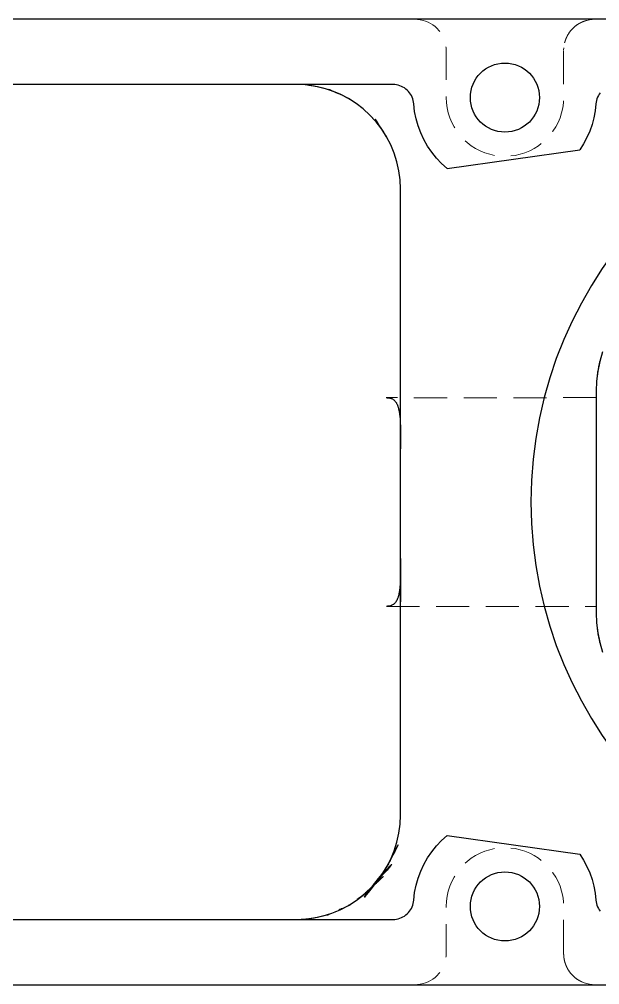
# Model space of a CAD drawing. Header units: millimetres. Extents: x -176 to 23, y -19 to 19.
# Drawn here: x -35.61 to -13.37, y -18.5 to 18.5 of the extents above; entities that cross this region are included whole.
import ezdxf

# ---------------------------------------------------------------- set-up
doc = ezdxf.new("R2010")
doc.units = ezdxf.units.MM
doc.linetypes.add('HIDDEN', pattern=[1.905, 1.27, -0.635])

msp = doc.modelspace()

# ---------------------------------------------------------------- linework, layer by layer
at = {"color": 7, "linetype": 'HIDDEN', "lineweight": 18}
for p, q in [((-23.081, 15.506), (-23.099, 15.516)), ((-22.939, 15.428), (-22.988, 15.457)), ((-21.002, -3.823), (-21, -2.338)), ((-21.468, -13.875), (-21.377, -13.689)), ((-21.489, -13.915), (-21.521, -13.972)), ((-21.466, -13.866), (-21.468, -13.875)), ((-21.655, -14.193), (-21.705, -14.265)), ((-21.69, -14.242), (-21.655, -14.193)), ((-22.085, -14.734), (-22.147, -14.802)), ((-21.853, -14.463), (-21.914, -14.543)), ((-23.212, -15.578), (-23.094, -15.513))]:
    msp.add_line(p, q, dxfattribs=at)
at = {"color": 7, "linetype": 'Continuous', "lineweight": 25}
for p, q in [((-22.057, 14.703), (-21.936, 14.571)), ((-19.21, 12.786), (-14.128, 13.5)), ((-19.21, -12.786), (-14.128, -13.5)), ((-21.521, -13.972), (-21.646, -14.173)), ((-21.705, -14.265), (-21.853, -14.463)), ((-22.211, -14.863), (-22.119, -14.771)), ((-21.914, -14.543), (-22.085, -14.734)), ((-21.974, -14.611), (-21.893, -14.516))]:
    msp.add_line(p, q, dxfattribs=at)
at = {"color": 7, "linetype": 'Continuous', "lineweight": 25, "flags": 128}
for points in [[(0, 18.5), (-52.5, 18.5)], [(-19.21, 12.786), (-19.424, 12.975), (-19.622, 13.182), (-19.803, 13.404), (-19.965, 13.64), (-20.107, 13.888), (-20.228, 14.147), (-20.328, 14.415), (-20.405, 14.691), (-20.46, 14.971), (-20.491, 15.256), (-20.499, 15.322), (-20.512, 15.388), (-20.53, 15.452), (-20.554, 15.514), (-20.582, 15.574), (-20.616, 15.632), (-20.654, 15.686), (-20.697, 15.738), (-20.744, 15.785), (-20.795, 15.828), (-20.849, 15.868), (-20.906, 15.902), (-20.966, 15.931), (-21.028, 15.956), (-21.091, 15.975), (-21.157, 15.989), (-21.223, 15.997), (-21.29, 16), (-52.5, 16)], [(-25, -16), (-24.651, -15.985), (-24.305, -15.939), (-23.965, -15.864), (-23.632, -15.759), (-23.31, -15.625), (-23, -15.464), (-22.706, -15.277), (-22.429, -15.064), (-22.172, -14.828), (-21.936, -14.571), (-21.723, -14.294), (-21.536, -14), (-21.375, -13.69), (-21.241, -13.368), (-21.136, -13.035), (-21.061, -12.695), (-21.015, -12.349), (-21, -12), (-21, 12), (-21.015, 12.349), (-21.061, 12.695), (-21.136, 13.035), (-21.241, 13.368), (-21.375, 13.69), (-21.536, 14), (-21.723, 14.294), (-21.936, 14.571), (-22.172, 14.828), (-22.429, 15.064), (-22.706, 15.277), (-23, 15.464), (-23.31, 15.625), (-23.632, 15.759), (-23.965, 15.864), (-24.305, 15.939), (-24.651, 15.985), (-25, 16)], [(-13.346, 15.686), (-13.384, 15.632), (-13.418, 15.574), (-13.446, 15.514), (-13.47, 15.452), (-13.488, 15.388), (-13.501, 15.322), (-13.509, 15.256), (-13.538, 14.988), (-13.587, 14.724), (-13.657, 14.464), (-13.746, 14.21), (-13.855, 13.964), (-13.983, 13.727), (-14.128, 13.5)], [(-22.057, 14.703), (-22.06, 14.707), (-22.172, 14.828)], [(-13.264, 5.761), (-13.367, 5.39), (-13.441, 5.011), (-13.485, 4.628), (-13.5, 4.243)], [(-13.5, 4.243), (-13.5, -4.243), (-13.485, -4.628), (-13.441, -5.011), (-13.367, -5.39), (-13.264, -5.761)], [(-52.5, -16), (-21.29, -16), (-21.223, -15.997), (-21.157, -15.989), (-21.091, -15.975), (-21.028, -15.956), (-20.966, -15.931), (-20.906, -15.902), (-20.849, -15.868), (-20.795, -15.828), (-20.744, -15.785), (-20.697, -15.738), (-20.654, -15.686), (-20.616, -15.632), (-20.582, -15.574), (-20.554, -15.514), (-20.53, -15.452), (-20.512, -15.388), (-20.499, -15.322), (-20.491, -15.256), (-20.46, -14.971), (-20.405, -14.691), (-20.328, -14.415), (-20.228, -14.147), (-20.107, -13.888), (-19.965, -13.64), (-19.803, -13.404), (-19.622, -13.182), (-19.424, -12.975), (-19.21, -12.786)], [(-14.128, -13.5), (-13.983, -13.727), (-13.855, -13.964), (-13.746, -14.21), (-13.657, -14.464), (-13.587, -14.724), (-13.538, -14.988), (-13.509, -15.256), (-13.501, -15.322), (-13.488, -15.388), (-13.47, -15.452), (-13.446, -15.514), (-13.418, -15.574), (-13.384, -15.632), (-13.346, -15.686)], [(-21.76, -14.34), (-21.726, -14.292), (-21.69, -14.242)], [(-22.469, -15.094), (-22.431, -15.062), (-22.365, -15.006)], [(-23.094, -15.513), (-23.001, -15.462), (-22.968, -15.444)], [(-52.5, -18.5), (0, -18.5)]]:
    msp.add_lwpolyline(points, dxfattribs=at)
at = {"color": 7, "linetype": 'HIDDEN', "lineweight": 18, "flags": 128}
for points in [[(-13.55, 18.5), (-13.655, 18.495), (-13.758, 18.482), (-13.861, 18.459), (-13.96, 18.428), (-14.057, 18.388), (-14.15, 18.339), (-14.238, 18.283), (-14.321, 18.219), (-14.399, 18.149), (-14.469, 18.071), (-14.533, 17.988), (-14.589, 17.9), (-14.638, 17.807), (-14.678, 17.71), (-14.709, 17.611), (-14.732, 17.508), (-14.745, 17.405), (-14.75, 17.3), (-14.75, 15.5), (-14.759, 15.304), (-14.784, 15.109), (-14.827, 14.918), (-14.886, 14.73), (-14.961, 14.549), (-15.051, 14.375), (-15.157, 14.209), (-15.276, 14.054), (-15.409, 13.909), (-15.554, 13.776), (-15.709, 13.657), (-15.875, 13.551), (-16.049, 13.461), (-16.23, 13.386), (-16.418, 13.327), (-16.609, 13.284), (-16.804, 13.259), (-17, 13.25), (-17.196, 13.259), (-17.391, 13.284), (-17.582, 13.327), (-17.77, 13.386), (-17.951, 13.461), (-18.125, 13.551), (-18.291, 13.657), (-18.446, 13.776), (-18.591, 13.909), (-18.724, 14.054), (-18.843, 14.209), (-18.949, 14.375), (-19.039, 14.549), (-19.114, 14.73), (-19.173, 14.918), (-19.216, 15.109), (-19.241, 15.304), (-19.25, 15.5), (-19.25, 17.3), (-19.255, 17.405), (-19.268, 17.508), (-19.291, 17.611), (-19.322, 17.71), (-19.362, 17.807), (-19.411, 17.9), (-19.467, 17.988), (-19.531, 18.071), (-19.601, 18.149), (-19.679, 18.219), (-19.762, 18.283), (-19.85, 18.339), (-19.943, 18.388), (-20.04, 18.428), (-20.139, 18.459), (-20.242, 18.482), (-20.345, 18.495), (-20.45, 18.5)], [(-14.745, 17.404), (-14.746, 17.403), (-14.75, 17.311), (-14.75, 17.3), (-14.75, 17.3)], [(-13.485, 4.627), (-13.485, 4.627), (-13.5, 4.246), (-13.5, 4.243), (-13.5, 4.243), (-13.5, 4.243)], [(-13.55, -18.5), (-13.655, -18.495), (-13.758, -18.482), (-13.861, -18.459), (-13.96, -18.428), (-14.057, -18.388), (-14.15, -18.339), (-14.238, -18.283), (-14.321, -18.219), (-14.399, -18.149), (-14.469, -18.071), (-14.533, -17.988), (-14.589, -17.9), (-14.638, -17.807), (-14.678, -17.71), (-14.709, -17.611), (-14.732, -17.508), (-14.745, -17.405), (-14.75, -17.3), (-14.75, -15.5), (-14.759, -15.304), (-14.784, -15.109), (-14.827, -14.918), (-14.886, -14.73), (-14.961, -14.549), (-15.051, -14.375), (-15.157, -14.209), (-15.276, -14.054), (-15.409, -13.909), (-15.554, -13.776), (-15.709, -13.657), (-15.875, -13.551), (-16.049, -13.461), (-16.23, -13.386), (-16.418, -13.327), (-16.609, -13.284), (-16.804, -13.259), (-17, -13.25), (-17.196, -13.259), (-17.391, -13.284), (-17.582, -13.327), (-17.77, -13.386), (-17.951, -13.461), (-18.125, -13.551), (-18.291, -13.657), (-18.446, -13.776), (-18.591, -13.909), (-18.724, -14.054), (-18.843, -14.209), (-18.949, -14.375), (-19.039, -14.549), (-19.114, -14.73), (-19.173, -14.918), (-19.216, -15.109), (-19.241, -15.304), (-19.25, -15.5), (-19.25, -17.3), (-19.255, -17.405), (-19.268, -17.508), (-19.291, -17.611), (-19.322, -17.71), (-19.362, -17.807), (-19.411, -17.9), (-19.467, -17.988), (-19.531, -18.071), (-19.601, -18.149), (-19.679, -18.219), (-19.762, -18.283), (-19.85, -18.339), (-19.943, -18.388), (-20.04, -18.428), (-20.139, -18.459), (-20.242, -18.482), (-20.345, -18.495), (-20.45, -18.5)], [(-21.645, -14.177), (-21.539, -13.998), (-21.489, -13.915)]]:
    msp.add_lwpolyline(points, dxfattribs=at)
at = {"color": 7, "linetype": 'Continuous', "lineweight": 25}
for centre in [(-17, 15.5), (-17, -15.5)]:
    msp.add_circle(centre, 1.325, dxfattribs=at)
msp.add_arc((0, 0), 16, 90, 269.9968, dxfattribs=at)
at = {"color": 7, "linetype": 'HIDDEN', "lineweight": 18}
for points, knots in [([(-13.863, 18.458), (-13.864, 18.458), (-13.896, 18.449), (-13.929, 18.44), (-13.962, 18.427), (-13.993, 18.415), (-14.028, 18.402), (-14.058, 18.387), (-14.088, 18.372), (-14.122, 18.356), (-14.151, 18.339), (-14.179, 18.322), (-14.212, 18.302), (-14.239, 18.282), (-14.265, 18.264), (-14.297, 18.24), (-14.322, 18.219), (-14.345, 18.199), (-14.376, 18.171), (-14.399, 18.148), (-14.418, 18.129), (-14.448, 18.096), (-14.469, 18.071), (-14.485, 18.052), (-14.514, 18.015), (-14.533, 17.988), (-14.545, 17.972), (-14.572, 17.928), (-14.589, 17.899), (-14.597, 17.886), (-14.623, 17.837), (-14.638, 17.806), (-14.642, 17.798), (-14.666, 17.74), (-14.678, 17.709), (-14.679, 17.706), (-14.701, 17.639), (-14.71, 17.608), (-14.709, 17.612), (-14.727, 17.533), (-14.732, 17.504), (-14.731, 17.516), (-14.743, 17.424), (-14.744, 17.412), (-14.745, 17.41)], [0, 0, 0, 0, 0.001877, 0.063016, 0.064057, 0.067802, 0.127942, 0.129469, 0.133565, 0.192829, 0.194911, 0.199261, 0.257741, 0.260446, 0.264993, 0.322769, 0.326167, 0.330895, 0.388046, 0.392193, 0.397097, 0.453698, 0.458687, 0.463869, 0.519998, 0.525918, 0.531523, 0.587278, 0.594238, 0.600493, 0.656037, 0.664262, 0.67167, 0.727294, 0.737085, 0.746379, 0.802682, 0.814636, 0.827246, 0.885696, 0.901136, 0.920394, 0.985899, 1, 1, 1, 1]), ([(-23.345, 15.641), (-23.386, 15.66), (-23.479, 15.702), (-23.615, 15.749), (-23.777, 15.812), (-23.945, 15.86), (-24.133, 15.906), (-24.304, 15.94), (-24.477, 15.967), (-24.65, 15.986), (-24.825, 15.998), (-24.941, 15.999), (-25, 16)], [0, 0, 0, 0, 0.081282, 0.185964, 0.256321, 0.393251, 0.495684, 0.597622, 0.698514, 0.799541, 0.899321, 1, 1, 1, 1]), ([(-23.733, 15.791), (-23.726, 15.79), (-23.712, 15.787), (-23.668, 15.771), (-23.646, 15.763)], [0, 0, 0, 0, 0.498223, 1, 1, 1, 1]), ([(-23.363, 15.648), (-23.357, 15.645), (-23.323, 15.633), (-23.315, 15.629), (-23.31, 15.625)], [0, 0, 0, 0, 0.18904, 1, 1, 1, 1]), ([(-23.099, 15.516), (-23.138, 15.538), (-23.206, 15.577), (-23.278, 15.611), (-23.31, 15.625)], [0, 0, 0, 0, 0.565459, 1, 1, 1, 1]), ([(-22.429, 15.064), (-22.467, 15.095), (-22.556, 15.168), (-22.682, 15.264), (-22.819, 15.348), (-22.89, 15.401), (-22.937, 15.427), (-22.939, 15.428)], [0, 0, 0, 0, 0.239368, 0.563465, 0.765436, 0.987336, 1, 1, 1, 1]), ([(-21.536, 14), (-21.574, 14.059), (-22.264, 15.143), (-21.892, 14.559), (-21.54, 14.006)], [0, 0, 0, 0, 0.054612, 1, 1, 1, 1]), ([(-14.784, 15.11), (-14.784, 15.11), (-14.784, 15.11), (-14.784, 15.11), (-14.784, 15.109), (-14.784, 15.109), (-14.784, 15.109)], [0, 0, 0, 0, 0.0246117, 0.330471, 0.4360313, 1, 1, 1, 1]), ([(-13.367, 5.389), (-13.367, 5.389), (-13.396, 5.276), (-13.411, 5.148), (-13.44, 5.015), (-13.44, 5.012), (-13.44, 5.012)], [0, 0, 0, 0, 0.001043, 0.976237, 0.996443, 1, 1, 1, 1]), ([(-13.441, 5.01), (-13.441, 5.009), (-13.459, 4.885), (-13.473, 4.758), (-13.485, 4.632), (-13.485, 4.63)], [0, 0, 0, 0, 0.007652, 0.986222, 1, 1, 1, 1]), ([(-13.5, 4), (-15.846, 3.998), (-18.528, 3.996), (-21.211, 3.999), (-21.546, 3.999)], [0, 0, 0, 0, 0.874798, 1, 1, 1, 1]), ([(-21, -2.338), (-21, -2.341), (-21, -2.385), (-21, -2.432), (-21, -2.475), (-21, -2.477)], [0, 0, 0, 0, 0.066667, 0.958969, 1, 1, 1, 1]), ([(-21.54, -3.999), (-18.867, -3.999), (-16.188, -4), (-13.508, -4), (-13.501, -4), (-13.5, -4)], [0, 0, 0, 0, 0.997491, 0.999507, 1, 1, 1, 1]), ([(-13.5, -4.243), (-13.5, -4.244), (-13.496, -4.37), (-13.496, -4.501), (-13.485, -4.626), (-13.485, -4.627)], [0, 0, 0, 0, 0.011739, 0.995196, 1, 1, 1, 1]), ([(-13.485, -4.63), (-13.485, -4.632), (-13.474, -4.757), (-13.459, -4.884), (-13.441, -5.007), (-13.441, -5.009)], [0, 0, 0, 0, 0.0130359, 0.9884676, 1, 1, 1, 1]), ([(-13.44, -5.013), (-13.44, -5.014), (-13.422, -5.135), (-13.394, -5.262), (-13.367, -5.387), (-13.367, -5.389)], [0, 0, 0, 0, 0.007412, 0.986699, 1, 1, 1, 1]), ([(-22.342, -14.984), (-22.315, -14.954), (-22.253, -14.883), (-21.203, -13.94), (-22.513, -15.139), (-22.45, -15.083), (-22.402, -15.04)], [0, 0, 0, 0, 0.380609, 0.867534, 0.898886, 1, 1, 1, 1]), ([(-21.646, -14.173), (-21.497, -13.938), (-21.324, -13.665), (-22.406, -15.363), (-22.016, -14.755), (-21.645, -14.177)], [0, 0, 0, 0, 0.225569, 0.262936, 1, 1, 1, 1]), ([(-21.893, -14.516), (-21.876, -14.496), (-21.827, -14.439), (-21.786, -14.379), (-21.76, -14.34)], [0, 0, 0, 0, 0.342659, 1, 1, 1, 1]), ([(-22.119, -14.771), (-22.098, -14.75), (-22.045, -14.699), (-22.001, -14.644), (-21.974, -14.611)], [0, 0, 0, 0, 0.397834, 1, 1, 1, 1]), ([(-22.662, -15.245), (-22.622, -15.216), (-22.554, -15.168), (-22.494, -15.115), (-22.469, -15.094)], [0, 0, 0, 0, 0.599695, 1, 1, 1, 1]), ([(-22.365, -15.006), (-22.34, -14.985), (-22.284, -14.94), (-22.237, -14.89), (-22.211, -14.863)], [0, 0, 0, 0, 0.455727, 1, 1, 1, 1]), ([(-23.287, -15.613), (-23.275, -15.608), (-22.753, -15.37), (-23.533, -15.697), (-23.349, -15.629), (-23.212, -15.578)], [0, 0, 0, 0, 0.005478, 0.25611, 1, 1, 1, 1]), ([(-22.968, -15.444), (-22.956, -15.437), (-22.898, -15.406), (-22.818, -15.349), (-22.742, -15.3), (-22.706, -15.277)], [0, 0, 0, 0, 0.124608, 0.582883, 1, 1, 1, 1]), ([(-22.66, -15.242), (-22.66, -15.242), (-22.66, -15.244), (-22.687, -15.263), (-22.706, -15.277)], [0, 0, 0, 0, 0.278298, 1, 1, 1, 1]), ([(-25, -16), (-24.942, -15.999), (-24.825, -15.998), (-24.65, -15.986), (-24.477, -15.967), (-24.304, -15.94), (-24.133, -15.906), (-23.945, -15.86), (-23.778, -15.81), (-23.669, -15.772), (-23.632, -15.759)], [0, 0, 0, 0, 0.123659, 0.246309, 0.370399, 0.494409, 0.619622, 0.745524, 0.913773, 1, 1, 1, 1]), ([(-23.632, -15.759), (-23.821, -15.839), (-24.021, -15.923), (-23.277, -15.615), (-23.316, -15.629), (-23.348, -15.641)], [0, 0, 0, 0, 0.724532, 0.766382, 1, 1, 1, 1]), ([(-14.75, -17.3), (-14.75, -17.289), (-14.751, -17.268), (-14.745, -17.408), (-14.745, -17.405), (-14.745, -17.404)], [0, 0, 0, 0, 0.483348, 0.906218, 1, 1, 1, 1]), ([(-14.745, -17.409), (-14.745, -17.411), (-14.743, -17.422), (-14.731, -17.516), (-14.732, -17.505), (-14.727, -17.532), (-14.709, -17.612), (-14.71, -17.608), (-14.701, -17.638), (-14.679, -17.706), (-14.678, -17.709), (-14.667, -17.739), (-14.642, -17.798), (-14.638, -17.806), (-14.624, -17.836), (-14.597, -17.887), (-14.589, -17.9), (-14.573, -17.928), (-14.545, -17.972), (-14.533, -17.988), (-14.514, -18.014), (-14.485, -18.052), (-14.469, -18.071), (-14.449, -18.096), (-14.418, -18.129), (-14.399, -18.148), (-14.376, -18.171), (-14.345, -18.199), (-14.322, -18.219), (-14.297, -18.24), (-14.265, -18.264), (-14.239, -18.283), (-14.213, -18.301), (-14.179, -18.322), (-14.151, -18.339), (-14.123, -18.356), (-14.088, -18.372), (-14.058, -18.387), (-14.028, -18.402), (-13.994, -18.415), (-13.963, -18.427), (-13.962, -18.427)], [0, 0, 0, 0, 0.012786, 0.082872, 0.100528, 0.114566, 0.179089, 0.190539, 0.201328, 0.264229, 0.272636, 0.281439, 0.343879, 0.350516, 0.357867, 0.420309, 0.425896, 0.432105, 0.494786, 0.499729, 0.50498, 0.568021, 0.572555, 0.576963, 0.640438, 0.644713, 0.648372, 0.712346, 0.716437, 0.719422, 0.783952, 0.787876, 0.790251, 0.855401, 0.859137, 0.860959, 0.926793, 0.930294, 0.931625, 0.998213, 1, 1, 1, 1])]:
    msp.add_open_spline(points, degree=3, knots=knots, dxfattribs=at)
at = {"color": 7, "linetype": 'Continuous', "lineweight": 25}
for points, knots in [([(-23.646, 15.763), (-23.745, 15.805), (-23.884, 15.863), (-23.374, 15.651), (-23.365, 15.648), (-23.363, 15.648)], [0, 0, 0, 0, 0.663253, 0.934584, 1, 1, 1, 1]), ([(-22.988, 15.457), (-22.992, 15.459), (-23.011, 15.47), (-23.05, 15.49), (-23.081, 15.506)], [0, 0, 0, 0, 0.194706, 1, 1, 1, 1]), ([(-13.485, 4.63), (-13.485, 4.629), (-13.485, 4.628), (-13.485, 4.628), (-13.485, 4.627)], [0, 0, 0, 0, 0.739184, 1, 1, 1, 1]), ([(-21.546, 3.999), (-21.543, 3.999), (-21.522, 3.999), (-21.5, 3.998), (-21.467, 3.997), (-21.444, 3.99), (-21.4, 3.986), (-21.37, 3.971), (-21.345, 3.965), (-21.322, 3.952), (-21.301, 3.945), (-21.268, 3.918), (-21.245, 3.904), (-21.225, 3.88), (-21.21, 3.863), (-21.191, 3.845), (-21.171, 3.81), (-21.148, 3.778), (-21.134, 3.744), (-21.123, 3.721), (-21.116, 3.707), (-21.106, 3.68), (-21.094, 3.641), (-21.078, 3.594), (-21.069, 3.546), (-21.059, 3.508), (-21.053, 3.467), (-21.047, 3.434), (-21.037, 3.375), (-21.032, 3.331), (-21.027, 3.276), (-21.022, 3.228), (-21.019, 3.17), (-21.015, 3.123), (-21.013, 3.073), (-21.01, 3.029), (-21.007, 2.947), (-21.005, 2.895), (-21.004, 2.799), (-21.002, 2.746), (-21.002, 2.683), (-21.001, 2.622), (-21.001, 2.562), (-21, 2.46), (-21, 2.403), (-21, 2.299), (-21, 2.24), (-21, 2.137), (-21, 2.085), (-21, 2.041)], [0, 0, 0, 0, 0.006043, 0.040522, 0.041216, 0.067936, 0.091124, 0.128261, 0.139844, 0.144265, 0.186597, 0.187221, 0.233599, 0.244879, 0.251065, 0.279663, 0.301635, 0.325193, 0.357671, 0.364487, 0.37057, 0.385631, 0.413124, 0.433051, 0.468183, 0.479945, 0.491862, 0.522959, 0.526669, 0.573545, 0.577543, 0.593167, 0.632016, 0.642486, 0.649803, 0.686428, 0.691276, 0.739835, 0.740806, 0.788444, 0.795175, 0.802937, 0.849539, 0.8529, 0.90219, 0.903897, 0.951123, 0.958256, 1, 1, 1, 1]), ([(-21, -2.162), (-21.001, -2.678), (-21.002, -3.234), (-21.002, -3.784), (-21.002, -3.823)], [0, 0, 0, 0, 0.929606, 1, 1, 1, 1]), ([(-21, -2.477), (-21.001, -2.49), (-21.001, -2.539), (-21.001, -2.6), (-21.001, -2.656), (-21.002, -2.717), (-21.003, -2.781), (-21.005, -2.866), (-21.006, -2.933), (-21.01, -3.008), (-21.011, -3.061), (-21.014, -3.108), (-21.017, -3.15), (-21.02, -3.2), (-21.024, -3.247), (-21.029, -3.297), (-21.034, -3.356), (-21.044, -3.413), (-21.049, -3.456), (-21.057, -3.493), (-21.064, -3.525), (-21.074, -3.58), (-21.086, -3.616), (-21.098, -3.659), (-21.108, -3.686), (-21.12, -3.712), (-21.131, -3.737), (-21.144, -3.772), (-21.164, -3.799), (-21.187, -3.84), (-21.207, -3.857), (-21.22, -3.877), (-21.239, -3.893), (-21.258, -3.914), (-21.281, -3.929), (-21.301, -3.943), (-21.325, -3.952), (-21.347, -3.966), (-21.376, -3.974), (-21.404, -3.987), (-21.448, -3.992), (-21.474, -3.995), (-21.504, -4), (-21.525, -3.999), (-21.539, -3.999), (-21.54, -3.999)], [0, 0, 0, 0, 0.015326, 0.054713, 0.069606, 0.078641, 0.12704, 0.141959, 0.183468, 0.205295, 0.239227, 0.247961, 0.268668, 0.294635, 0.313914, 0.332113, 0.369133, 0.395689, 0.423244, 0.432009, 0.459474, 0.476636, 0.52357, 0.529693, 0.55562, 0.580072, 0.588192, 0.610367, 0.653418, 0.66451, 0.712424, 0.718532, 0.719479, 0.772904, 0.786689, 0.78742, 0.836686, 0.847466, 0.855328, 0.907919, 0.925599, 0.957522, 0.96937, 0.997647, 1, 1, 1, 1]), ([(-13.485, -4.627), (-13.485, -4.627), (-13.485, -4.628), (-13.485, -4.63), (-13.485, -4.63)], [0, 0, 0, 0, 0.348354, 1, 1, 1, 1]), ([(-13.441, -5.009), (-13.441, -5.01), (-13.441, -5.011), (-13.44, -5.012), (-13.44, -5.013)], [0, 0, 0, 0, 0.568525, 1, 1, 1, 1]), ([(-21.377, -13.689), (-21.128, -13.212), (-20.863, -12.706), (-21.621, -14.16), (-21.537, -14.001), (-21.466, -13.866)], [0, 0, 0, 0, 0.716594, 0.760175, 1, 1, 1, 1]), ([(-22.147, -14.802), (-21.859, -14.447), (-21.511, -14.018), (-22.817, -15.713), (-21.804, -14.317), (-20.92, -13.457), (-22.242, -14.905), (-22.298, -14.95), (-22.342, -14.984)], [0, 0, 0, 0, 0.0945195, 0.1141758, 0.504281, 0.9046139, 0.9251778, 1, 1, 1, 1]), ([(-22.402, -15.04), (-22.385, -15.023), (-22.344, -14.983), (-22.164, -14.861), (-22.672, -15.249), (-22.662, -15.243), (-22.66, -15.242)], [0, 0, 0, 0, 0.332141, 0.79204, 0.95682, 1, 1, 1, 1]), ([(-23.348, -15.641), (-23.376, -15.654), (-23.406, -15.668), (-23.295, -15.617), (-23.287, -15.613)], [0, 0, 0, 0, 0.927123, 1, 1, 1, 1])]:
    msp.add_open_spline(points, degree=3, knots=knots, dxfattribs=at)

doc.saveas('drawing.dxf')
